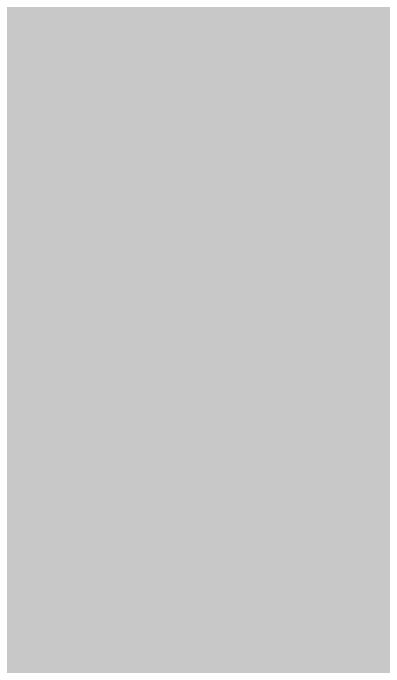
# Model space of a CAD drawing. Header units: millimetres. Extents: x -4000 to 187956, y -58990 to 162485.
# Drawn here: x 52770 to 56016, y 49727 to 55450 of the extents above; entities that cross this region are included whole.
import ezdxf

# ---------------------------------------------------------------- set-up
doc = ezdxf.new("R2010")
doc.units = ezdxf.units.MM
doc.layers.add('A-FLOR-PATT', color=8, linetype='Continuous', lineweight=13)

# ---------------------------------------------------------------- blocks, each defined once
blk = doc.blocks.new('CMF2_NHAXUONG_A_rvt-1-0_000')
at = {"layer": 'A-FLOR-PATT', "lineweight": 9}
h = blk.add_hatch(dxfattribs=at)
h.set_pattern_fill('FP_27', color=252, style=0, pattern_type=2)
h.set_pattern_definition([(0, (83000, 72469.74), (0, 100), []), (90, (83000, 72469.74), (-200, 200), [100, -700]), (90, (83400, 72569.74), (-200, 200), [100, -700])])
h.paths.add_polyline_path([(51050, 25999.7), (59350, 25999.7), (59350, 35449.7), (59950, 35449.7), (59950, 45449.7), (59350, 45449.7), (59350, 55449.7), (59950, 55449.7), (59950, 64899.7), (51650, 64899.7), (51650, 55449.7), (51050, 55449.7), (51050, 45449.6), (51650, 45449.6), (51650, 35449.6), (51050, 35449.6), (51050, 26448.8)])
h.paths.add_polyline_path([(114950, 25999.7), (114950, 35449.6), (114350, 35449.6), (114350, 45449.6), (114950, 45449.6), (114950, 55449.7), (114350, 55449.7), (114350, 64899.7), (106050, 64899.7), (106050, 55449.7), (106650, 55449.7), (106650, 45449.7), (106050, 45449.7), (106050, 35449.7), (106650, 35449.7), (106650, 25999.7), (111663.5, 25999.7)])
h.paths.add_polyline_path([(109849.8, 29724.6), (107849.8, 29724.6), (107849.8, 31724.6), (109849.8, 31724.6)])
h.paths.add_polyline_path([(56149.8, 29724.6), (56149.8, 31724.6), (58149.8, 31724.6), (58149.8, 29724.6), (57243.6, 29724.6)])
h.paths.add_polyline_path([(111149.8, 39449.6), (111149.8, 41449.6), (113149.8, 41449.6), (113149.8, 39449.6), (111663.5, 39449.6)])
h.paths.add_polyline_path([(52849.8, 39449.6), (52849.8, 41449.6), (54849.8, 41449.6), (54849.8, 39449.6)])
h.paths.add_polyline_path([(109849.8, 49836.2), (107849.8, 49836.2), (107849.8, 51836.2), (109849.8, 51836.2)])
h.paths.add_polyline_path([(57243.6, 49836.2), (56149.8, 49836.2), (56149.8, 51836.2), (58149.8, 51836.2), (58149.8, 49836.2)])
h.paths.add_polyline_path([(51050, 82900), (59350, 82900), (59350, 91449.6), (59950, 91449.6), (59950, 101449.7), (59350, 101449.7), (59350, 111449.7), (59950, 111449.7), (59950, 118899.7), (51650, 118899.7), (51650, 111449.6), (51050, 111449.6), (51050, 101449.7), (51650, 101449.7), (51650, 91449.6), (51050, 91449.6), (51050, 84850.6)])
h.paths.add_polyline_path([(106650, 82900), (114950, 82900), (114950, 91449.6), (114350, 91449.6), (114350, 101449.7), (114950, 101449.7), (114950, 111449.6), (114350, 111449.6), (114350, 118899.7), (106050, 118899.7), (106050, 111449.7), (106650, 111449.7), (106650, 101449.7), (106050, 101449.7), (106050, 91449.6), (106650, 91449.6), (106650, 89522.8)])
h.paths.add_polyline_path([(54850, 95449.6), (52850, 95449.6), (52850, 97449.6), (54850, 97449.6)])
h.paths.add_polyline_path([(111663.5, 95449.6), (111149.6, 95449.6), (111149.6, 97449.6), (113149.6, 97449.6), (113149.6, 95449.6)])
h.paths.add_polyline_path([(57243.6, 105449.7), (56149.6, 105449.7), (56149.6, 107449.7), (58149.6, 107449.7), (58149.6, 105449.7)])
h.paths.add_polyline_path([(109850, 105449.7), (107850, 105449.7), (107850, 107449.7), (109850, 107449.7)])
h.paths.add_polyline_path([(111663.5, 114174.6), (111149.6, 114174.6), (111149.6, 116174.6), (113149.6, 116174.6), (113149.6, 114174.6)])
h.paths.add_polyline_path([(52850, 114174.6), (52850, 116174.6), (54850, 116174.6), (54850, 114174.6)])

msp = doc.modelspace()

# ---------------------------------------------------------------- block references
at = {"lineweight": 5}
msp.add_blockref('CMF2_NHAXUONG_A_rvt-1-0_000', (0, 0), dxfattribs=at)

doc.saveas('drawing.dxf')
